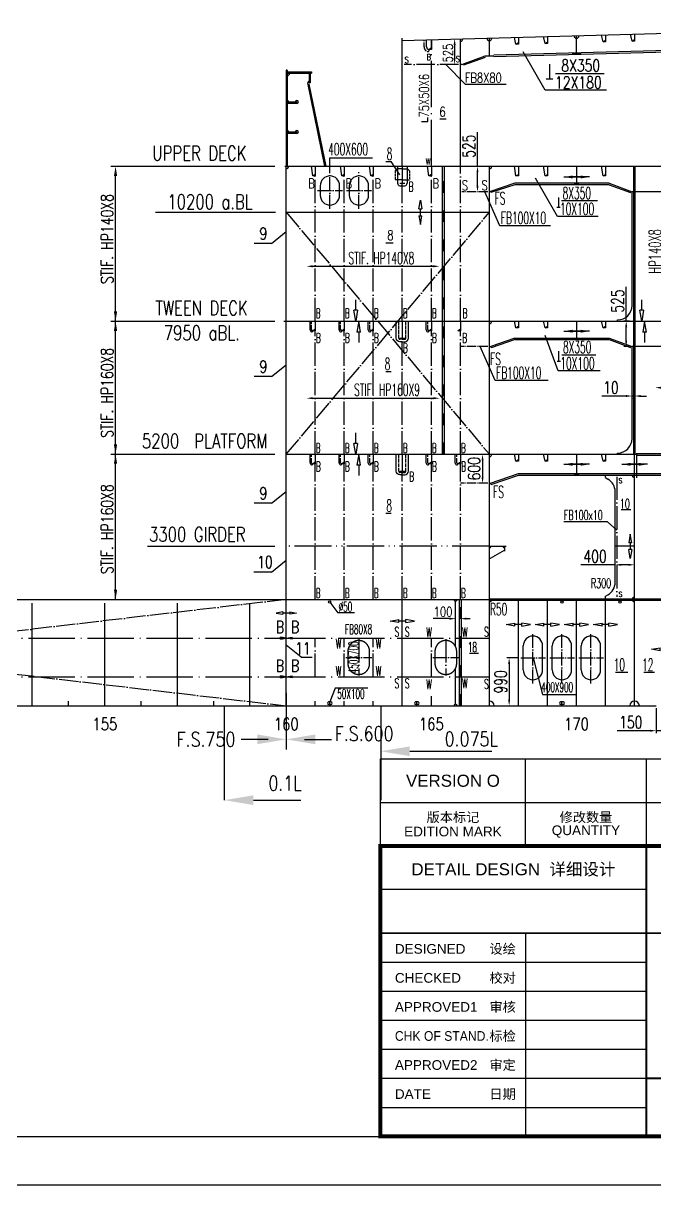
# Model space of a CAD drawing. Extents: x 373818 to 564480, y 322172 to 634257.
# Drawn here: x 537409 to 550466, y 356299 to 380303 of the extents above; entities that cross this region are included whole.
import ezdxf
from ezdxf.enums import TextEntityAlignment as Align

# ---------------------------------------------------------------- set-up
doc = ezdxf.new("R2010")
doc.units = 0
doc.header["$LTSCALE"] = 40
doc.header["$MEASUREMENT"] = 0
for name, pattern in [('ACAD_ISO02W100', [15, 12, -3]), ('ACAD_ISO03W100', [30, 12, -18]), ('ACAD_ISO04W100', [30.5, 24, -3, 0.5, -3]), ('ACAD_ISO05W100', [34, 24, -3, 0.5, -3, 0.5, -3]), ('CENTER110', [12.2, 10, -1, 0.2, -1])]:
    doc.linetypes.add(name, pattern=pattern)
doc.layers.get('0').update_dxf_attribs({"linetype": 'CONTINUOUS'})
doc.layers.get('DEFPOINTS').update_dxf_attribs({"linetype": 'CONTINUOUS'})
for name, color, linetype in [('03CENTER', 3, 'CENTER110'), ('11', 7, 'CONTINUOUS'), ('13DIMENSION', 9, 'CONTINUOUS'), ('BT_ENG', 7, 'CONTINUOUS'), ('C-CEN', 4, 'ACAD_ISO04W100'), ('C-CON', 4, 'CONTINUOUS'), ('C-DAS', 4, 'ACAD_ISO02W100'), ('CON-SIGN', 5, 'CONTINUOUS'), ('FRAME', 7, 'CONTINUOUS'), ('TEXT', 9, 'CONTINUOUS'), ('TEXT-ENG', 7, 'CONTINUOUS'), ('Y-CON', 2, 'CONTINUOUS'), ('Y-H', 2, 'ACAD_ISO03W100'), ('Y-PH', 2, 'ACAD_ISO05W100')]:
    doc.layers.add(name, color=color, linetype=linetype)
doc.styles.add('ROMANS', font='romans.shx', dxfattribs={"width": 0.75, "height": 250, "bigfont": 'hzdx.shx'})
doc.styles.add('SWISS721LIGHTBT', font='swissl.ttf')
doc.dimstyles.new('DM-50', dxfattribs={"dimscale": 50, "dimtxt": 1, "dimasz": 2.5, "dimexe": 1, "dimexo": 1, "dimgap": 1, "dimtad": 1, "dimdec": 0, "dimdsep": 46, "dimtxsty": 'ROMANS', "dimblk1": 'CLOSEDBLANK', "dimblk2": 'CLOSEDBLANK', "dimcen": 0, "dimclrd": 1, "dimclre": 1, "dimclrt": 1, "dimadec": 0, "dimazin": 0, "dimtfac": 1, "dimtdec": 0, "dimtmove": 0, "dimatfit": 3, "dimldrblk": 'CLOSEDBLANK', "dimfxl": 0, "dimtolj": 1, "dimarcsym": 0})

# ---------------------------------------------------------------- blocks, each defined once
blk = doc.blocks.new('TITLE3')
for p, q in [((-12500, 5100), (-18000, 5100)), ((0, 5100), (-5500, 5100)), ((-15000, 4200), (-15000, 0)), ((-18000, 3600), (-12500, 3600)), ((0, 3300), (-5500, 3300)), ((-18000, 3000), (-12500, 3000)), ((-18000, 2400), (-12500, 2400)), ((-18000, 1800), (-12500, 1800)), ((0, 1800), (-5500, 1800)), ((-18000, 1200), (-12500, 1200)), ((-5500, 0), (-5500, 1200)), ((-18000, 600), (-12500, 600))]:
    blk.add_line(p, q)
at = {"const_width": 80}
blk.add_lwpolyline([(-18000, 0), (0, 0), (0, 6000), (-18000, 6000)], close=True, dxfattribs=at)
at = {"const_width": 40}
for points in [[(-12500, 6000), (-12500, 0)], [(-5500, 6000), (-5500, 0)], [(-18000, 4200), (0, 4200)], [(-5500, 2400), (0, 2400)], [(-12500, 1200), (0, 1200)]]:
    blk.add_lwpolyline(points, dxfattribs=at)
blk = doc.blocks.new('*D181')
at = {"color": 1, "linetype": 'ByBlock', "transparency": 16777216}
for p, q in [((580395, 367732), (580395, 367219)), ((580545, 367732), (580545, 367219)), ((580270, 367269), (579590, 367269)), ((580545, 367269), (580395, 367269)), ((580670, 367269), (580795, 367269))]:
    blk.add_line(p, q, dxfattribs=at)
for points in [[(580270, 367290), (580270, 367248), (580395, 367269)], [(580670, 367290), (580670, 367248), (580545, 367269)]]:
    blk.add_solid(points, dxfattribs=at)
at = {"layer": 'DEFPOINTS', "color": 0, "linetype": 'ByBlock', "transparency": 16777216}
for p in [(580395, 367782), (580545, 367782), (580395, 367269)]:
    blk.add_point(p, dxfattribs=at)
at = {"color": 1, "linetype": 'ByBlock', "transparency": 16777216, "insert": (579868, 367444), "char_height": 250, "attachment_point": 5, "style": 'ROMANS'}
blk.add_mtext('\\A1;150', dxfattribs=at)
blk = doc.blocks.new('_CLOSEDBLANK')
at = {"color": 0, "linetype": 'ByBlock'}
for p, q in [((-1, 0.17), (0, 0)), ((-1, 0.17), (-1, -0.17)), ((0, 0), (-1, -0.17))]:
    blk.add_line(p, q, dxfattribs=at)
blk = doc.blocks.new('*D186')
at = {"color": 1, "linetype": 'ByBlock', "transparency": 16777216}
for p, q in [((579773, 375732), (579773, 376439)), ((579845, 375732), (579723, 375732)), ((579773, 375332), (579773, 375607)), ((579845, 375207), (579723, 375207))]:
    blk.add_line(p, q, dxfattribs=at)
for points in [[(579752, 375607), (579794, 375607), (579773, 375732)], [(579752, 375332), (579794, 375332), (579773, 375207)]]:
    blk.add_solid(points, dxfattribs=at)
at = {"layer": 'DEFPOINTS', "color": 0, "linetype": 'ByBlock', "transparency": 16777216}
for p in [(579773, 375732), (579895, 375732), (579895, 375207)]:
    blk.add_point(p, dxfattribs=at)
at = {"color": 1, "linetype": 'ByBlock', "transparency": 16777216, "insert": (579598, 376148), "char_height": 250, "attachment_point": 5, "rotation": 90, "style": 'ROMANS'}
blk.add_mtext('\\A1;525', dxfattribs=at)
blk = doc.blocks.new('A$C54306D43')
at = {"layer": 'Y-CON'}
for p, q in [((50, 365), (50, 0)), ((0, 0), (100, 0))]:
    blk.add_line(p, q, dxfattribs=at)
blk = doc.blocks.new('*D182')
at = {"color": 1, "linetype": 'ByBlock', "transparency": 16777216}
for p, q in [((579770, 374185), (579268, 374185)), ((579945, 374185), (579895, 374185)), ((579895, 374138), (579895, 374135)), ((579945, 374138), (579945, 374135)), ((580070, 374185), (580195, 374185))]:
    blk.add_line(p, q, dxfattribs=at)
for points in [[(579770, 374206), (579770, 374165), (579895, 374185)], [(580070, 374206), (580070, 374165), (579945, 374185)]]:
    blk.add_solid(points, dxfattribs=at)
at = {"layer": 'DEFPOINTS', "color": 0, "linetype": 'ByBlock', "transparency": 16777216}
for p in [(579895, 374188), (579895, 374185), (579945, 374188)]:
    blk.add_point(p, dxfattribs=at)
at = {"color": 1, "linetype": 'ByBlock', "transparency": 16777216, "insert": (579457, 374360), "char_height": 250, "attachment_point": 5, "style": 'ROMANS'}
blk.add_mtext('\\A1;10', dxfattribs=at)

msp = doc.modelspace()

# ---------------------------------------------------------------- linework, layer by layer
for p, q in [((547596.41, 379870.94), (547566.41, 380010.94)), ((548196.41, 379887.16), (548166.41, 380027.16)), ((549396.41, 379919.59), (549366.41, 380059.59)), ((549996.41, 379935.81), (549966.41, 380075.81)), ((545746.41, 379812.29), (545746.41, 379959.59)), ((547136.41, 379646.97), (557008.64, 379910.92)), ((547136.41, 379616.96), (556999.65, 379880.79)), ((546476.41, 379453.51), (546956.41, 379627.16)), ((546517.83, 379441.91), (546964.92, 379603.65)), ((548200.83, 378918.83), (547744.9, 379711.2)), ((546146.41, 379453.51), (546545.66, 379044.67)), ((546476.41, 379453.51), (546446.41, 379453.51)), ((546509.33, 379465.42), (546517.83, 379441.91)), ((548411.17, 379267.53), (549419.68, 379267.53)), ((546545.66, 379044.67), (547396.04, 379044.67)), ((549470.01, 378918.83), (548200.83, 378918.83)), ((546022.45, 378327.7), (546149.52, 378327.7)), ((543396.41, 377146.08), (543366.41, 377346.08)), ((543750.04, 377522.78), (544632.12, 377522.78)), ((543750.04, 377225.08), (543750.04, 377522.78)), ((543996.41, 377146.08), (543966.41, 377346.08)), ((544596.41, 377146.08), (544566.41, 377346.08)), ((544908.44, 377448.02), (545018.44, 377448.02)), ((545796.41, 377146.08), (545766.41, 377346.08)), ((547596.41, 377146.08), (547566.41, 377346.08)), ((548196.41, 377146.08), (548166.41, 377346.08)), ((549396.41, 377146.08), (549366.41, 377346.08)), ((545096.41, 377256.08), (545136.41, 377296.08)), ((545396.41, 377256.08), (545356.41, 377296.08)), ((546076.41, 371396.08), (546076.41, 377331.08)), ((546116.41, 371396.08), (546116.41, 377331.08)), ((548457.57, 376312.2), (548001.63, 377099.14)), ((548583.91, 377126.08), (548952.08, 377126.08)), ((549116.45, 377126.08), (548748.28, 377126.08)), ((547571.41, 376996.08), (547046.41, 376821.08)), ((547571.41, 376966.08), (547079.24, 376802.02)), ((549521.41, 376996.08), (547571.41, 376996.08)), ((549521.41, 376996.08), (549996.41, 376821.08)), ((549521.41, 376966.08), (549963.58, 376802.02)), ((548533.96, 376638.55), (549283.43, 376638.55)), ((549292.11, 376312.2), (548457.57, 376312.2)), ((542539.77, 375749.95), (542846.7, 375996.08)), ((542539.77, 375749.95), (542179.87, 375749.95)), ((544908.44, 375765.93), (545055.67, 375765.93)), ((543341.41, 373964.16), (543341.41, 374146.08)), ((543941.41, 373964.16), (543941.41, 374146.08)), ((544541.41, 373964.16), (544541.41, 374146.08)), ((545741.41, 373964.16), (545741.41, 374146.08)), ((547596.41, 374006.08), (547566.41, 374146.08)), ((548196.41, 374006.08), (548166.41, 374146.08)), ((549396.41, 374006.08), (549366.41, 374146.08)), ((547571.41, 373796.08), (547076.41, 373621.08)), ((547575.91, 373766.08), (547085.22, 373592.4)), ((547571.41, 373796.08), (549521.41, 373796.08)), ((547575.91, 373766.08), (549521.41, 373766.08)), ((548464.84, 373121.53), (548198.97, 373851.04)), ((548583.91, 373938.58), (548952.08, 373938.58)), ((549116.45, 373938.58), (548748.28, 373938.58)), ((549521.41, 373796.08), (549996.41, 373621.08)), ((549521.41, 373766.08), (549963.58, 373602.02)), ((547046.41, 373621.08), (547076.41, 373621.08)), ((547076.41, 373621.08), (547085.22, 373592.4)), ((548542.95, 373452.39), (549249.18, 373452.39)), ((542539.77, 372999.95), (542846.7, 373246.08)), ((544902.95, 373105.83), (545012.95, 373105.83)), ((549338.77, 373121.53), (548464.84, 373121.53)), ((542539.77, 372999.95), (542179.87, 372999.95)), ((543341.41, 371214.16), (543341.41, 371396.08)), ((543941.41, 371214.16), (543941.41, 371396.08)), ((544541.41, 371214.16), (544541.41, 371396.08)), ((545741.41, 371214.16), (545741.41, 371396.08)), ((546341.41, 371214.16), (546341.41, 371396.08)), ((547596.41, 371256.08), (547566.41, 371396.08)), ((548196.41, 371256.08), (548166.41, 371396.08)), ((549396.41, 371256.08), (549366.41, 371396.08)), ((550081.41, 371413.58), (550630.41, 371413.58)), ((550081.41, 371378.58), (550630.41, 371378.58)), ((548583.91, 371188.58), (548952.08, 371188.58)), ((549116.45, 371188.58), (548748.28, 371188.58)), ((549783.91, 371188.58), (550152.08, 371188.58)), ((550316.45, 371188.58), (549948.28, 371188.58)), ((547646.41, 370996.08), (553046.41, 370996.08)), ((547651.48, 370966.08), (553041.54, 370966.08)), ((542539.77, 370382.1), (542846.7, 370628.23)), ((542539.77, 370382.1), (542179.87, 370382.1)), ((544902.95, 370178.4), (545012.95, 370178.4)), ((542539.48, 368961.13), (542846.41, 369207.25)), ((542539.48, 368961.13), (542179.58, 368961.13)), ((546426.41, 366196.08), (546426.41, 368396.08)), ((546466.41, 366196.08), (546466.41, 368396.08)), ((547046.41, 368408.58), (550746.41, 368408.58)), ((547046.41, 368383.58), (550746.41, 368383.58)), ((543153.34, 367204.89), (542846.41, 367451.01)), ((543153.34, 367204.89), (543384.3, 367204.89)), ((547951.71, 367187.54), (548146.68, 366427.93)), ((549653.53, 366889.27), (549905.59, 366889.27)), ((550241.47, 366889.27), (550459.72, 366889.27)), ((539096.41, 366196.08), (539096.41, 366396.08)), ((542846.41, 366465.15), (542846.41, 365292.23)), ((542846.41, 366196.08), (542846.41, 366396.08)), ((548146.68, 366427.93), (548846.41, 366427.93)), ((548846.41, 366196.08), (548846.41, 366396.08)), ((537596.41, 366196.08), (537596.41, 366296.08)), ((538346.41, 366196.08), (538346.41, 366296.08)), ((539846.41, 366196.08), (539846.41, 366296.08)), ((540596.41, 366196.08), (540596.41, 366296.08)), ((541346.41, 366196.08), (541346.41, 366296.08)), ((541566.31, 366196.08), (541566.31, 364247.08)), ((542096.41, 366196.08), (542096.41, 366296.08)), ((543446.41, 366196.08), (543446.41, 366296.08)), ((543746.31, 366196.08), (543746.31, 366296.08)), ((544798.84, 366196.08), (544798.84, 364247.08)), ((545546.31, 366196.08), (545546.31, 366296.08)), ((547046.41, 366196.08), (547046.41, 366296.08)), ((547646.41, 366196.08), (547646.41, 366296.08)), ((548246.41, 366196.08), (548246.41, 366296.08)), ((548546.31, 366196.08), (548546.31, 366296.08)), ((549446.41, 366196.08), (549446.41, 366296.08)), ((550046.41, 366196.08), (550046.41, 366296.08)), ((544792.4, 365099.4), (562792.4, 365099.4)), ((544792.4, 363299.4), (544792.4, 365099.4)), ((547792.4, 363299.4), (547792.4, 365099.4)), ((550292.4, 363299.4), (550292.4, 365099.4)), ((544792.4, 364199.4), (562792.4, 364199.4))]:
    msp.add_line(p, q)
at = {"color": 1, "linetype": 'ByBlock'}
for p, q in [((546327.64, 379853.51), (546327.64, 379578.51)), ((546799.96, 377346.08), (546799.96, 378053.22)), ((539317.24, 368396.08), (539317.24, 377146.08)), ((546799.96, 376946.08), (546799.96, 377221.08)), ((546904.83, 371271.08), (546904.83, 370921.08)), ((549646.41, 369111.13), (548939.27, 369111.13)), ((549921.41, 369111.13), (549771.41, 369111.13)), ((547645.74, 367187.54), (547404.32, 367187.54)), ((547454.32, 367062.54), (547454.32, 366321.08))]:
    msp.add_line(p, q, dxfattribs=at)
at = {"ltscale": 0.3}
for p, q in [((545197.89, 377171.73), (545018.44, 377448.02)), ((545146.41, 377346.08), (545146.41, 376996.08)), ((545346.41, 377346.08), (545346.41, 376996.08)), ((545246.41, 377296.08), (545136.41, 377296.08)), ((545246.41, 377296.08), (545356.41, 377296.08)), ((545246.41, 377066.08), (545146.41, 377066.08)), ((545196.41, 376946.08), (545296.41, 376946.08)), ((545246.41, 377066.08), (545346.41, 377066.08)), ((547262.18, 376116.73), (546953.94, 376821.08)), ((547079.24, 376802.02), (547070.24, 376829.02)), ((549963.58, 376802.02), (549972.58, 376829.02)), ((548311.44, 376116.73), (547262.18, 376116.73)), ((547163.56, 372916.73), (546855.32, 373621.08)), ((549963.58, 373602.02), (549972.58, 373629.02)), ((548258.04, 372916.73), (547163.56, 372916.73)), ((549485.28, 370000.87), (548584.44, 370000.87)), ((543746.41, 368341.08), (543915.3, 368121.06)), ((546346.41, 367426.14), (546346.41, 368361.08)), ((546346.41, 366231.08), (546346.41, 366966.01))]:
    msp.add_line(p, q, dxfattribs=at)
at = {"lineweight": -2, "ltscale": 0.5}
for p, q in [((550033.41, 371396.08), (550033.41, 377346.08)), ((550059.41, 371396.08), (550059.41, 377346.08)), ((551309.41, 376821.08), (549996.41, 376821.08)), ((549996.41, 374471.08), (549996.41, 376821.08)), ((549696.41, 374146.08), (549696.41, 374171.08)), ((549696.41, 374171.08), (549696.41, 374171.08)), ((551309.41, 373621.08), (549996.41, 373621.08)), ((549996.41, 371721.08), (549996.41, 373621.08)), ((549696.41, 371396.08), (549696.41, 371421.08)), ((549696.41, 371421.08), (549696.41, 371421.08)), ((547071.41, 370796.08), (547646.41, 370996.08)), ((547081.27, 370767.74), (547651.48, 370966.08)), ((549446.41, 370912.96), (549446.41, 370966.08)), ((547046.41, 370796.08), (547071.41, 370796.08)), ((547081.27, 370767.74), (547071.41, 370796.08)), ((549681.41, 369828.56), (549485.28, 370000.87)), ((547046.41, 369246.08), (547071.41, 369246.08)), ((547071.41, 369246.08), (547361.41, 369411.08))]:
    msp.add_line(p, q, dxfattribs=at)
at = {"color": 7, "linetype": 'ACAD_ISO04W100', "ltscale": 0.3}
for p, q in [((543750.04, 376469.66), (543750.04, 377225.08)), ((544350.04, 376469.66), (544350.04, 377225.08)), ((543494.07, 376846.08), (544006.01, 376846.08)), ((544094.07, 376846.08), (544606.01, 376846.08)), ((547946.41, 366661.12), (547946.41, 367716.54)), ((548546.41, 366661.12), (548546.41, 367716.54)), ((549146.41, 366661.12), (549146.41, 367716.54)), ((547695.74, 367187.54), (548207.69, 367187.54)), ((548295.74, 367187.54), (548807.69, 367187.54)), ((548895.74, 367187.54), (549407.69, 367187.54))]:
    msp.add_line(p, q, dxfattribs=at)
at = {"color": 3}
for p, q in [((545619.33, 376324.05), (545619.33, 376466.99)), ((549957.77, 369567.55), (549957.77, 369424.61)), ((545317.88, 367949.24), (545174.94, 367949.24)), ((547717.88, 367874.74), (547574.94, 367874.74)), ((548317.88, 367874.74), (548174.94, 367874.74)), ((548917.88, 367874.74), (548774.94, 367874.74)), ((549517.88, 367874.74), (549374.94, 367874.74))]:
    msp.add_line(p, q, dxfattribs=at)
at = {"color": 1}
for p, q in [((543390.54, 375279.84), (545890.26, 375279.84)), ((543390.54, 372553.76), (545890.26, 372553.76))]:
    msp.add_line(p, q, dxfattribs=at)
at = {"lineweight": -2}
msp.add_line((549772.38, 370257.39), (549967.22, 370257.39), dxfattribs=at)
at = {"color": 7, "linetype": 'ByBlock', "ltscale": 0.5}
for p, q in [((546221.41, 367998.25), (545885.91, 367998.25)), ((546571.41, 367998.25), (546647.49, 367998.25))]:
    msp.add_line(p, q, dxfattribs=at)
at = {"color": 7, "linetype": 'Continuous'}
for p, q in [((547746.41, 366937.54), (547746.41, 367437.54)), ((548146.41, 366937.54), (548146.41, 367437.54)), ((548346.41, 366937.54), (548346.41, 367437.54)), ((548746.41, 366937.54), (548746.41, 367437.54)), ((548946.41, 366937.54), (548946.41, 367437.54)), ((549346.41, 366937.54), (549346.41, 367437.54))]:
    msp.add_line(p, q, dxfattribs=at)
at = {"color": 0, "linetype": 'ByBlock'}
for p, q in [((545398.84, 365257.91), (547093.66, 365257.91)), ((542166.31, 364247.08), (543144.69, 364247.08))]:
    msp.add_line(p, q, dxfattribs=at)
at = {"color": 2}
msp.add_line((417692.4, 357299.4), (562792.4, 357299.4), dxfattribs=at)
at = {"color": 7, "linetype": 'Continuous'}
for points in [[(543550.04, 376946.08), (543550.04, 376746.08, 1), (543950.04, 376746.08), (543950.04, 376946.08, 1)], [(544150.04, 376946.08), (544150.04, 376746.08, 1), (544550.04, 376746.08), (544550.04, 376946.08, 1)]]:
    msp.add_lwpolyline(points, format="xyb", close=True, dxfattribs=at)
for points, format in [([(548583.91, 377126.08, 0, 60, 0), (548765.29, 377126.08, 60, 60, 0)], "xyseb"), ([(549116.45, 377126.08, 0, 60, 0), (548935.08, 377126.08, 60, 60, 0)], "xyseb"), ([(545246.41, 373721.08), (545196.41, 373721.08, -0.41421356), (545121.41, 373796.08), (545121.41, 374146.08)], "xyb"), ([(545246.41, 373721.08), (545296.41, 373721.08, 0.41421356), (545371.41, 373796.08), (545371.41, 374146.08)], "xyb"), ([(548583.91, 373938.58, 0, 60, 0), (548765.29, 373938.58, 60, 60, 0)], "xyseb"), ([(549116.45, 373938.58, 0, 60, 0), (548935.08, 373938.58, 60, 60, 0)], "xyseb"), ([(545246.41, 370971.08), (545196.41, 370971.08, -0.41421356), (545121.41, 371046.08), (545121.41, 371396.08)], "xyb"), ([(545246.41, 370971.08), (545296.41, 370971.08, 0.41421356), (545371.41, 371046.08), (545371.41, 371396.08)], "xyb"), ([(548583.91, 371188.58, 0, 60, 0), (548765.29, 371188.58, 60, 60, 0)], "xyseb"), ([(549116.45, 371188.58, 0, 60, 0), (548935.08, 371188.58, 60, 60, 0)], "xyseb"), ([(549783.91, 371188.58, 0, 60, 0), (549965.29, 371188.58, 60, 60, 0)], "xyseb"), ([(550316.45, 371188.58, 0, 60, 0), (550135.08, 371188.58, 60, 60, 0)], "xyseb")]:
    msp.add_lwpolyline(points, format=format)
msp.add_lwpolyline([(549521.41, 376966.08), (547571.41, 376966.08)])
at = {"color": 3}
for points in [[(544284.49, 374370.51), (544284.49, 374587.37)], [(550194.69, 374370.51), (550194.69, 374587.37)], [(544345.35, 373921.08), (544345.35, 373704.78)], [(550255.56, 373921.08), (550255.56, 373704.78)], [(544284.49, 371620.51), (544284.49, 371837.37)], [(544345.35, 371171.08), (544345.35, 370954.78)]]:
    msp.add_lwpolyline(points, dxfattribs=at)
at = {"lineweight": -2}
msp.add_lwpolyline([(550471.41, 372771.08, 0, 40, 0), (550592.33, 372771.08, 40, 40, 0)], format="xyseb", dxfattribs=at)
for centre, radius, start, end in [((546446.41, 379978.51), 50, 270, 1.548158), ((547046.41, 379994.61), 50, 178.451842, 270), ((547046.41, 379994.61), 50, 270, 1.548158), ((548846.41, 380043.37), 50, 178.451842, 270), ((548846.41, 380043.37), 50, 270, 1.548158), ((545796.41, 379812.29), 50, 180, 270), ((545296.41, 376996.08), 50, 270, 0), ((543391.41, 373964.16), 50, 180, 220.300494), ((543372.35, 373947.99), 25, 220.300494, 355.621629), ((543396.41, 373971.08), 25, 180, 270), ((543991.41, 373964.16), 50, 180, 220.300494), ((543972.35, 373947.99), 25, 220.300494, 355.621629), ((543996.41, 373971.08), 25, 180, 270), ((544591.41, 373964.16), 50, 180, 220.300494), ((544572.35, 373947.99), 25, 220.300494, 355.621629), ((544596.41, 373971.08), 25, 180, 270), ((545791.41, 373964.16), 50, 180, 220.300494), ((545772.35, 373947.99), 25, 220.300494, 355.621629), ((545796.41, 373971.08), 25, 180, 270), ((547046.41, 371396.08), 50, 270, 0), ((543391.41, 371214.16), 50, 180, 220.300494), ((543372.35, 371197.99), 25, 220.300494, 355.621629), ((543396.41, 371221.08), 25, 180, 270), ((543991.41, 371214.16), 50, 180, 220.300494), ((543972.35, 371197.99), 25, 220.300494, 355.621629), ((543996.41, 371221.08), 25, 180, 270), ((544591.41, 371214.16), 50, 180, 220.300494), ((544572.35, 371197.99), 25, 220.300494, 355.621629), ((544596.41, 371221.08), 25, 180, 270), ((545791.41, 371214.16), 50, 180, 220.300494), ((545772.35, 371197.99), 25, 220.300494, 355.621629), ((545796.41, 371221.08), 25, 180, 270), ((546391.41, 371214.16), 50, 180, 220.300494), ((546372.35, 371197.99), 25, 220.300494, 355.621629), ((546396.41, 371221.08), 25, 180, 270), ((550046.41, 370966.08), 50, 180, 270)]:
    msp.add_arc(centre, radius, start, end)
at = {"ltscale": 0.3}
for centre, radius, start, end in [((547046.41, 377346.08), 50, 270, 0), ((545196.41, 376996.08), 50, 180, 270), ((546346.41, 368396.08), 35, 180, 0), ((547046.41, 368396.08), 50, 270, 345.522488), ((546346.41, 366196.08), 35, 0, 180), ((547046.41, 366196.08), 100, 0, 90)]:
    msp.add_arc(centre, radius, start, end, dxfattribs=at)
at = {"lineweight": -2, "ltscale": 0.5}
for centre, radius, start, end in [((549696.41, 374471.08), 300, 270, 360), ((547046.41, 374146.08), 50, 270, 0), ((549696.41, 371721.08), 300, 270, 360), ((547046.41, 369496.08), 35, 270, 0), ((547361.41, 369496.08), 35, 180, 270), ((550046.41, 368396.27), 50, 90, 165.746117), ((550046.41, 368396.27), 50, 194.701367, 270), ((550046.41, 366195.81), 100, 0.150562, 179.849438)]:
    msp.add_arc(centre, radius, start, end, dxfattribs=at)
at = {"color": 7, "linetype": 'Continuous'}
for centre, start, end in [((547946.41, 367437.54), 0, 180), ((548546.41, 367437.54), 0, 180), ((549146.41, 367437.54), 0, 180), ((547946.41, 366937.54), 180, 0), ((548546.41, 366937.54), 180, 0), ((549146.41, 366937.54), 180, 0)]:
    msp.add_arc(centre, 200, start, end, dxfattribs=at)
at = {"color": 1, "linetype": 'ByBlock'}
for points in [[(546306.81, 379853.51), (546348.48, 379853.51), (546327.64, 379978.51)], [(546306.81, 379578.51), (546348.48, 379578.51), (546327.64, 379453.51)], [(539283.91, 377146.08), (539350.58, 377146.08), (539317.24, 377346.08)], [(546779.13, 377221.08), (546820.8, 377221.08), (546799.96, 377346.08)], [(546779.13, 376946.08), (546820.8, 376946.08), (546799.96, 376821.08)], [(539283.91, 374346.08), (539350.58, 374346.08), (539317.24, 374146.08)], [(539283.91, 373946.08), (539350.58, 373946.08), (539317.24, 374146.08)], [(539283.91, 371598.08), (539350.58, 371598.08), (539317.24, 371398.08)], [(539283.91, 371198.08), (539350.58, 371198.08), (539317.24, 371398.08)], [(546884, 371271.08), (546925.66, 371271.08), (546904.83, 371396.08)], [(546884, 370921.08), (546925.66, 370921.08), (546904.83, 370796.08)], [(549771.41, 369131.97), (549771.41, 369090.3), (549646.41, 369111.13)], [(549921.41, 369131.97), (549921.41, 369090.3), (550046.41, 369111.13)], [(539283.91, 368596.08), (539350.58, 368596.08), (539317.24, 368396.08)], [(547433.49, 367062.54), (547475.15, 367062.54), (547454.32, 367187.54)], [(547433.49, 366321.08), (547475.15, 366321.08), (547454.32, 366196.08)]]:
    msp.add_solid(points, dxfattribs=at)
at = {"color": 1}
for points in [[(543390.54, 375300.67), (543390.54, 375259.01), (543265.54, 375279.84)], [(545890.26, 375300.67), (545890.26, 375259.01), (546015.26, 375279.84)], [(543390.54, 372574.6), (543390.54, 372532.93), (543265.54, 372553.76)], [(545890.26, 372574.6), (545890.26, 372532.93), (546015.26, 372553.76)]]:
    msp.add_solid(points, dxfattribs=at)
at = {"color": 7, "linetype": 'ByBlock', "ltscale": 0.5}
for points in [[(546221.41, 368019.08), (546221.41, 367977.42), (546346.41, 367998.25)], [(546571.41, 368019.08), (546571.41, 367977.42), (546446.41, 367998.25)]]:
    msp.add_solid(points, dxfattribs=at)
at = {"color": 0, "linetype": 'ByBlock'}
for points in [[(542246.41, 365604.24), (542246.41, 365404.24), (542846.41, 365504.24)], [(543446.41, 365604.24), (543446.41, 365404.24), (542846.41, 365504.24)], [(545398.84, 365357.91), (545398.84, 365157.91), (544798.84, 365257.91)], [(542166.31, 364347.08), (542166.31, 364147.08), (541566.31, 364247.08)]]:
    msp.add_solid(points, dxfattribs=at)
at = {"layer": '03CENTER'}
for p, q in [((542846.41, 371396.08), (547046.41, 376396.08)), ((542846.41, 376396.08), (547046.41, 371396.08)), ((542846.41, 368396.08), (524096.41, 366196.08)), ((524096.41, 368396.08), (542846.41, 366196.08))]:
    msp.add_line(p, q, dxfattribs=at)
at = {"layer": '11', "color": 2, "linetype": 'Continuous'}
for p, q in [((545775.8, 378270.74), (545775.8, 378353.18)), ((545643.78, 378270.74), (545775.8, 378270.74))]:
    msp.add_line(p, q, dxfattribs=at)
at = {"layer": '13DIMENSION'}
for p, q in [((542471.41, 365504.24), (541911.8, 365504.24)), ((543221.41, 365504.24), (543781.02, 365504.24))]:
    msp.add_line(p, q, dxfattribs=at)
at = {"layer": 'BT_ENG'}
msp.add_line((415192.4, 356299.4), (563792.4, 356299.4), dxfattribs=at)
at = {"layer": 'C-CEN'}
for p, q in [((545846.41, 377346.08), (545846.41, 379962.29)), ((524096.41, 367596.08), (542846.41, 367596.08)), ((542696.41, 367596.08), (547046.41, 367596.08)), ((524096.41, 366796.08), (542846.41, 366796.08)), ((542696.41, 366796.08), (547046.41, 366796.08))]:
    msp.add_line(p, q, dxfattribs=at)
at = {"layer": 'C-CEN', "ltscale": 0.4}
msp.add_line((546409.06, 379453.51), (545282.93, 379453.51), dxfattribs=at)
at = {"layer": 'C-CEN', "ltscale": 0.5}
for p, q in [((546446.41, 374146.08), (546446.41, 377346.08)), ((543446.41, 374146.08), (543446.41, 377146.08)), ((544046.41, 374146.08), (544046.41, 377146.08)), ((544646.41, 374146.08), (544646.41, 377146.08)), ((545846.41, 374146.08), (545846.41, 377146.08)), ((545246.41, 374146.08), (545246.41, 376996.08)), ((543446.41, 371396.08), (543446.41, 373946.08)), ((544046.41, 371396.08), (544046.41, 373946.08)), ((544646.41, 371396.08), (544646.41, 373946.08)), ((545246.41, 371396.08), (545246.41, 373796.08)), ((545846.41, 371396.08), (545846.41, 373946.08)), ((546446.41, 371396.08), (546446.41, 373946.08)), ((543446.41, 368396.08), (543446.41, 371196.08)), ((544046.41, 368396.08), (544046.41, 371196.08)), ((544646.41, 368396.08), (544646.41, 371196.08)), ((545846.41, 368396.08), (545846.41, 371196.08)), ((546446.41, 368396.08), (546446.41, 371196.08)), ((545246.41, 368396.08), (545246.41, 371046.08)), ((549681.41, 370932.14), (549681.41, 368448.17)), ((543446.41, 366796.08), (543446.41, 367596.08)), ((544046.41, 366796.08), (544046.41, 367596.08)), ((544346.41, 367575.04), (544346.41, 366821.79)), ((544646.41, 366796.08), (544646.41, 367596.08)), ((545846.41, 366796.08), (545846.41, 367596.08)), ((546146.41, 367575.04), (546146.41, 366824.58))]:
    msp.add_line(p, q, dxfattribs=at)
at = {"layer": 'C-CEN', "ltscale": 0.2}
for p, q in [((547016.41, 376821.08), (546476.41, 376821.08)), ((547016.41, 373621.08), (546446.41, 373621.08)), ((547016.41, 370796.08), (546446.41, 370796.08))]:
    msp.add_line(p, q, dxfattribs=at)
at = {"layer": 'C-CEN', "ltscale": 0.3}
for p, q in [((544077.21, 367196.08), (544617.69, 367196.08)), ((545877.21, 367196.08), (546417.69, 367196.08))]:
    msp.add_line(p, q, dxfattribs=at)
at = {"layer": 'C-CEN', "ltscale": 0.75}
for points in [[(544570.38, 367071.08), (544570.38, 367321.08, 1), (544120.38, 367321.08), (544120.38, 367071.08, 1)], [(546370.38, 367071.08), (546370.38, 367321.08, 1), (545920.38, 367321.08), (545920.38, 367071.08, 1)]]:
    msp.add_lwpolyline(points, format="xyb", close=True, dxfattribs=at)
at = {"layer": 'C-CON'}
for p, q in [((542866.41, 379336.08), (542846.41, 379336.08)), ((542846.41, 379336.08), (542846.41, 377346.08)), ((542866.41, 379336.08), (542866.41, 377346.08)), ((542866.41, 379296.08), (543366.41, 379296.08)), ((542866.41, 379271.08), (543366.41, 379271.08)), ((543321.41, 379271.08), (543321.41, 379071.08)), ((543341.41, 379271.08), (543341.41, 379071.08)), ((543366.41, 379296.08), (543366.41, 379271.08)), ((543646.41, 377346.08), (543291.49, 379068.92)), ((543318.56, 379041.21), (543293.62, 379039.41)), ((543671.35, 377347.88), (543318.56, 379041.21)), ((543341.41, 379071.08), (543321.41, 379071.08)), ((543066.41, 378646.08), (542866.41, 378646.08)), ((543066.41, 378026.08), (542866.41, 378026.08)), ((543771.41, 366276.08), (543721.2, 366276.08)), ((543771.41, 366226.08), (543721.2, 366226.08)), ((543746.31, 366226.08), (543746.31, 366196.08)), ((545571.41, 366276.08), (545521.2, 366276.08)), ((545571.41, 366226.08), (545521.2, 366226.08)), ((545546.31, 366226.08), (545546.31, 366196.08)), ((548571.41, 366276.08), (548521.2, 366276.08)), ((548571.41, 366226.08), (548521.2, 366226.08)), ((548546.31, 366226.08), (548546.31, 366196.08))]:
    msp.add_line(p, q, dxfattribs=at)
at = {"layer": 'C-CON', "lineweight": -2}
for p, q in [((549446.41, 370912.96), (549496.41, 370884.1)), ((549646.41, 368750.37), (549646.41, 370624.29)), ((549446.41, 368461.69), (549496.41, 368490.56)), ((549446.41, 368396.08), (549446.41, 368461.69))]:
    msp.add_line(p, q, dxfattribs=at)
at = {"layer": 'C-CON'}
for centre in [(543746.41, 368341.08), (548546.41, 368341.08), (549746.41, 368341.08)]:
    msp.add_circle(centre, 25, dxfattribs=at)
for centre, radius, start, end in [((542866.41, 379271.08), 50, 270, 0), ((543321.41, 379071.08), 30, 90, 184.129913), ((542866.41, 378676.08), 30, 0, 90), ((543066.41, 378676.08), 30, 270, 180), ((542866.41, 378056.08), 30, 0, 90), ((543066.41, 378056.08), 30, 270, 180), ((542846.41, 377346.08), 50, 270, 0), ((542846.41, 377346.08), 50, 270, 0), ((543721.2, 366251.08), 25, 90, 270), ((543771.41, 366251.08), 25, 270, 90), ((545521.2, 366251.08), 25, 90, 270), ((545571.41, 366251.08), 25, 270, 90), ((548521.2, 366251.08), 25, 90, 270), ((548571.41, 366251.08), 25, 270, 90)]:
    msp.add_arc(centre, radius, start, end, dxfattribs=at)
at = {"layer": 'C-CON', "lineweight": -2}
for centre, start, end in [((549346.41, 370624.29), 0, 60), ((549346.41, 368750.37), 300, 0)]:
    msp.add_arc(centre, 300, start, end, dxfattribs=at)
at = {"layer": 'C-DAS', "ltscale": 0.2}
for p, q in [((545696.41, 379812.29), (545696.41, 379958.24)), ((543371.41, 373971.08), (543371.41, 374146.08)), ((543971.41, 373971.08), (543971.41, 374146.08)), ((544571.41, 373971.08), (544571.41, 374146.08)), ((545771.41, 373971.08), (545771.41, 374146.08)), ((543371.41, 371221.08), (543371.41, 371396.08)), ((543971.41, 371221.08), (543971.41, 371396.08)), ((544571.41, 371221.08), (544571.41, 371396.08)), ((545771.41, 371221.08), (545771.41, 371396.08)), ((546371.41, 371221.08), (546371.41, 371396.08))]:
    msp.add_line(p, q, dxfattribs=at)
at = {"layer": 'C-DAS', "ltscale": 0.1}
for p, q in [((545096.41, 377256.08), (545096.41, 377066.08)), ((545396.41, 377256.08), (545396.41, 377066.08))]:
    msp.add_line(p, q, dxfattribs=at)
at = {"layer": 'C-DAS', "ltscale": 0.05}
for p, q in [((545146.41, 377066.08), (545096.41, 377066.08)), ((545346.41, 377066.08), (545396.41, 377066.08))]:
    msp.add_line(p, q, dxfattribs=at)
at = {"layer": 'C-DAS', "ltscale": 0.15}
for points in [[(545246.41, 373771.08), (545196.41, 373771.08, -0.41421356), (545171.41, 373796.08), (545171.41, 374146.08)], [(545246.41, 373771.08), (545296.41, 373771.08, 0.41421356), (545321.41, 373796.08), (545321.41, 374146.08)], [(545246.41, 371021.08), (545196.41, 371021.08, -0.41421356), (545171.41, 371046.08), (545171.41, 371396.08)], [(545246.41, 371021.08), (545296.41, 371021.08, 0.41421356), (545321.41, 371046.08), (545321.41, 371396.08)]]:
    msp.add_lwpolyline(points, format="xyb", dxfattribs=at)
at = {"layer": 'C-DAS', "ltscale": 0.2}
msp.add_arc((545796.41, 379812.29), 100, 180, 250.528779, dxfattribs=at)
at = {"layer": 'C-DAS'}
msp.add_arc((545770.66, 379746.99), 29.95, 255.33522, 30.722112, dxfattribs=at)
at = {"layer": 'CON-SIGN', "color": 1}
msp.add_lwpolyline([(542917.18, 368113.62), (542775.65, 368113.62)], dxfattribs=at)
at = {"layer": 'DEFPOINTS', "color": 0, "linetype": 'ByBlock'}
for p in [(547046.41, 376821.08), (549646.41, 369111.13), (549646.41, 369111.13), (550046.41, 369111.13), (547695.74, 367187.54)]:
    msp.add_point(p, dxfattribs=at)
at = {"layer": 'FRAME'}
for p, q in [((542846.41, 366196.08), (542846.41, 366396.08)), ((545846.41, 366196.08), (545846.41, 366396.08)), ((548846.41, 366196.08), (548846.41, 366396.08)), ((543446.41, 366196.08), (543446.41, 366296.08)), ((544046.41, 366196.08), (544046.41, 366296.08)), ((544646.41, 366196.08), (544646.41, 366296.08)), ((545246.41, 366196.08), (545246.41, 366296.08)), ((546446.41, 366196.08), (546446.41, 366296.08)), ((547046.41, 366196.08), (547046.41, 366296.08)), ((547646.41, 366196.08), (547646.41, 366296.08)), ((548246.41, 366196.08), (548246.41, 366296.08)), ((549446.41, 366196.08), (549446.41, 366296.08)), ((550046.41, 366196.08), (550046.41, 366296.08))]:
    msp.add_line(p, q, dxfattribs=at)
at = {"layer": 'TEXT'}
for p, q in [((544260.72, 368121.06), (543915.3, 368121.06)), ((546635.01, 367285.35), (546824.05, 367285.35)), ((543860.88, 366562.57), (543746.31, 366276.08)), ((544532.37, 366562.57), (543860.88, 366562.57))]:
    msp.add_line(p, q, dxfattribs=at)
at = {"layer": 'TEXT-ENG', "color": 1}
for p, q in [((539217.42, 377346.08), (542611.17, 377346.08)), ((540144.35, 376396.08), (542623.32, 376396.08)), ((539217.42, 374146.08), (542611.17, 374146.08)), ((539217.42, 371398.08), (542611.17, 371398.08)), ((539977.18, 369496.08), (542611.17, 369496.08)), ((539977.18, 369496.08), (541699.91, 369496.08))]:
    msp.add_line(p, q, dxfattribs=at)
at = {"layer": 'Y-CON'}
for p, q in [((545246.41, 379946.08), (558488.01, 380303.09)), ((545246.41, 377346.08), (545246.41, 379996.08)), ((546446.41, 377346.08), (546446.41, 379978.51)), ((547046.41, 379629.47), (547046.41, 379994.61)), ((548846.41, 379678.24), (548846.41, 380043.37)), ((545796.41, 379762.29), (545846.41, 379802)), ((545846.41, 379762.29), (545796.41, 379762.29)), ((545846.41, 379962.29), (545846.41, 379762.29)), ((546956.41, 379627.04), (547136.41, 379631.91)), ((548756.41, 379675.81), (548936.41, 379680.67)), ((548286.25, 379459.22), (548286.25, 379155.52)), ((548217.91, 379155.52), (548354.59, 379155.52)), ((542866.41, 378676.08), (543066.41, 378676.08)), ((542866.41, 378056.08), (543066.41, 378056.08)), ((542816.41, 377346.08), (546446.41, 377346.08)), ((542846.41, 368396.08), (542846.41, 377346.08)), ((542846.41, 368396.08), (542846.41, 377346.08)), ((545246.41, 377346.08), (545246.41, 376996.08)), ((546390.62, 377346.08), (546487.67, 377346.08)), ((546487.67, 377346.08), (556342.95, 377346.08)), ((547046.41, 377346.08), (556446.65, 377346.08)), ((547046.41, 366196.08), (547046.41, 377346.08)), ((545196.41, 376996.08), (545296.41, 376996.08)), ((548474.39, 376703.04), (548474.39, 376504.7)), ((542846.41, 376396.08), (547046.41, 376396.08)), ((548440.22, 376504.7), (548508.56, 376504.7)), ((542796.41, 374146.08), (543046.41, 374146.08)), ((543046.41, 374146.08), (547046.41, 374146.08)), ((545246.41, 374146.08), (545246.41, 373796.08)), ((547046.41, 374146.08), (554510.5, 374146.08)), ((545196.41, 373796.08), (545296.41, 373796.08)), ((548481.66, 373318.39), (548481.66, 373523.74)), ((548447.49, 373318.39), (548515.83, 373318.39)), ((548481.66, 373320.24), (548481.66, 373318.39)), ((542846.41, 371396.08), (547046.41, 371396.08)), ((545246.41, 371396.08), (545246.41, 371046.08)), ((547046.41, 371396.08), (550091.41, 371396.08)), ((548846.41, 371396.08), (548846.41, 370981.08)), ((550046.41, 366195.81), (550046.41, 371396.08)), ((550091.41, 370909.3), (550091.41, 371396.08)), ((545196.41, 371046.08), (545296.41, 371046.08)), ((548796.41, 370981.08), (548896.41, 370981.08)), ((547046.41, 369496.08), (547396.41, 369496.08)), ((547361.41, 369496.08), (547361.41, 369396.08)), ((550046.41, 369496.08), (549646.41, 369496.08)), ((549681.41, 369496.08), (549681.41, 369396.08)), ((523996.41, 368396.08), (542846.41, 368396.08)), ((537596.41, 366276.08), (537596.41, 368316.08)), ((539096.41, 366276.08), (539096.41, 368316.08)), ((540596.41, 366276.08), (540596.41, 368316.08)), ((542096.41, 366276.08), (542096.41, 368316.08)), ((542696.41, 368396.08), (544646.41, 368396.08)), ((542846.41, 366196.08), (542846.41, 368396.08)), ((542846.41, 366196.08), (542846.41, 368396.08)), ((544646.41, 368396.08), (547046.41, 368396.08)), ((545246.41, 366196.08), (545246.41, 368396.08)), ((547546.41, 368396.08), (547746.41, 368396.08)), ((547646.41, 366196.08), (547646.41, 368396.08)), ((548146.41, 368396.08), (548346.41, 368396.08)), ((548246.41, 366196.08), (548246.41, 368396.08)), ((548746.41, 368396.08), (548946.41, 368396.08)), ((548846.41, 366196.08), (548846.41, 368396.08)), ((549346.41, 368396.08), (549546.41, 368396.08)), ((549346.41, 368396.08), (549546.41, 368396.08)), ((549446.41, 366196.08), (549446.41, 368396.08)), ((430947.41, 366196.08), (542846.41, 366196.08)), ((542696.41, 366196.08), (549300.42, 366196.08))]:
    msp.add_line(p, q, dxfattribs=at)
for points in [[(547646.41, 380010.94), (547646.41, 379870.94), (547596.41, 379870.94), (547646.41, 379904.4)], [(548246.41, 380027.16), (548246.41, 379887.16), (548196.41, 379887.16), (548246.41, 379920.61)], [(549446.41, 380059.59), (549446.41, 379919.59), (549396.41, 379919.59), (549446.41, 379953.05)], [(550046.41, 380075.81), (550046.41, 379935.81), (549996.41, 379935.81), (550046.41, 379969.26)], [(543446.41, 377346.08), (543446.41, 377146.08), (543396.41, 377146.08), (543446.41, 377186.08)], [(544046.41, 377346.08), (544046.41, 377146.08), (543996.41, 377146.08), (544046.41, 377186.08)], [(544646.41, 377346.08), (544646.41, 377146.08), (544596.41, 377146.08), (544646.41, 377186.08)], [(545846.41, 377346.08), (545846.41, 377146.08), (545796.41, 377146.08), (545846.41, 377186.08)], [(547646.41, 377346.08), (547646.41, 377146.08), (547596.41, 377146.08), (547646.41, 377179.53)], [(548246.41, 377346.08), (548246.41, 377146.08), (548196.41, 377146.08), (548246.41, 377179.53)], [(549446.41, 377346.08), (549446.41, 377146.08), (549396.41, 377146.08), (549446.41, 377179.53)], [(543446.41, 374146.08), (543446.41, 373946.08), (543396.41, 373946.08), (543446.41, 373986.08)], [(544046.41, 374146.08), (544046.41, 373946.08), (543996.41, 373946.08), (544046.41, 373986.08)], [(544646.41, 374146.08), (544646.41, 373946.08), (544596.41, 373946.08), (544646.41, 373986.08)], [(545846.41, 374146.08), (545846.41, 373946.08), (545796.41, 373946.08), (545846.41, 373986.08)], [(546446.41, 374146.08), (546446.41, 373946.08), (546396.41, 373946.08), (546446.41, 373986.08)], [(547646.41, 374146.08), (547646.41, 374006.08), (547596.41, 374006.08), (547646.41, 374039.53)], [(548246.41, 374146.08), (548246.41, 374006.08), (548196.41, 374006.08), (548246.41, 374039.53)], [(549446.41, 374146.08), (549446.41, 374006.08), (549396.41, 374006.08), (549446.41, 374039.53)], [(543446.41, 371396.08), (543446.41, 371196.08), (543396.41, 371196.08), (543446.41, 371236.08)], [(544046.41, 371396.08), (544046.41, 371196.08), (543996.41, 371196.08), (544046.41, 371236.08)], [(544646.41, 371396.08), (544646.41, 371196.08), (544596.41, 371196.08), (544646.41, 371236.08)], [(545846.41, 371396.08), (545846.41, 371196.08), (545796.41, 371196.08), (545846.41, 371236.08)], [(546446.41, 371396.08), (546446.41, 371196.08), (546396.41, 371196.08), (546446.41, 371236.08)], [(547646.41, 371396.08), (547646.41, 371256.08), (547596.41, 371256.08), (547646.41, 371289.53)], [(548246.41, 371396.08), (548246.41, 371256.08), (548196.41, 371256.08), (548246.41, 371289.53)], [(549446.41, 371396.08), (549446.41, 371256.08), (549396.41, 371256.08), (549446.41, 371289.53)], [(542696.41, 366196.08), (544746.41, 366196.08), (547996.41, 366196.08), (550496.41, 366196.08)]]:
    msp.add_lwpolyline(points, dxfattribs=at)
at = {"layer": 'Y-H', "lineweight": -2, "ltscale": 0.5}
msp.add_line((550046.41, 371396.08), (550046.41, 377346.08), dxfattribs=at)
at = {"layer": 'Y-H', "ltscale": 0.5}
for p, q in [((546096.41, 371396.08), (546096.41, 377331.08)), ((546446.41, 366196.08), (546446.41, 368396.08)), ((546246.41, 366196.08), (546246.41, 366196.7))]:
    msp.add_line(p, q, dxfattribs=at)
at = {"layer": 'Y-PH', "ltscale": 0.8}
msp.add_line((547046.41, 369496.08), (542846.41, 369496.08), dxfattribs=at)

# ---------------------------------------------------------------- block references
for name, p in [('A$C54306D43', (548796.41, 376981.08)), ('A$C54306D43', (548796.41, 373781.08)), ('TITLE3', (562792.4, 357299.4))]:
    msp.add_blockref(name, p)
at = {"color": 3}
for p, xscale, yscale, zscale, rotation in [((545619.33, 376646.99), 180, 180, 180, 89.99999999999999), ((545619.33, 376144.05), -180, 180, 180, 89.99999999999999), ((544284.49, 374146.08), 225, 225, 225, 270), ((550194.69, 374146.08), 225, 225, 225, 270), ((544345.35, 374146.08), -225, 225, 225, 270), ((550255.56, 374146.08), -225, 225, 225, 270), ((544284.49, 371396.08), 225, 225, 225, 270), ((544345.35, 371396.08), -225, 225, 225, 270), ((549957.77, 369747.55), -180, 180, 180, 270), ((549957.77, 369244.61), 180, 180, 180, 270), ((544994.94, 367949.24), 180, 180, 180, 180), ((545497.88, 367949.24), -180, 180, 180, 180), ((547394.94, 367874.74), 180, 180, 180, 180), ((547897.88, 367874.74), -180, 180, 180, 180), ((547994.94, 367874.74), 180, 180, 180, 180), ((548497.88, 367874.74), -180, 180, 180, 180), ((548594.94, 367874.74), 180, 180, 180, 180), ((549097.88, 367874.74), -180, 180, 180, 180), ((549194.94, 367874.74), 180, 180, 180, 180), ((549697.88, 367874.74), -180, 180, 180, 180), ((542846.41, 367596.08), -120, 120, 120, 180), ((542846.41, 367596.08), 120, 120, 120, 180), ((550394.94, 367365.54), 180, 180, 180, 180), ((542846.41, 366796.08), -120, 120, 120, 180), ((542846.41, 366796.08), 120, 120, 120, 180)]:
    msp.add_blockref('_CLOSEDBLANK', p, dxfattribs=dict(at, xscale=xscale, yscale=yscale, zscale=zscale, rotation=rotation))
at = {"layer": 'CON-SIGN', "color": 1, "yscale": 140.625, "zscale": 140.625}
for p, xscale in [((542635.02, 368113.62), -140.625), ((543057.8, 368113.62), 140.625)]:
    msp.add_blockref('_CLOSEDBLANK', p, dxfattribs=dict(at, xscale=xscale))

# ---------------------------------------------------------------- texts
at = {"ltscale": 10, "style": 'ROMANS', "width": 0.75}
msp.add_text('525', height=200, rotation=90, dxfattribs=at).set_placement((546288.81, 379494.51))
at = {"style": 'ROMANS'}
for s, height, width, p in [('S', 125, 0.75, (545295.53, 379480.77)), ('B', 125, 0.75, (545750.21, 379540.35)), ('S', 125, 0.75, (546350.87, 379500.67)), ('FB8X80', 200, 0.75, (546538.15, 379075.78)), ('6', 200, 0.75, (546012.66, 378374.25)), ('400X600', 250, 0.55, (543712.69, 377573.51)), ('8', 250, 0.55, (544923.35, 377479.42)), ('W', 125, 0.75, (545730.51, 377381.93)), ('B', 200, 0.55, (545379.05, 376827.43)), ('S', 200, 0.75, (546475.33, 376853.91)), ('S', 200, 0.75, (546885.1, 376853.91)), ('8X350', 250, 0.55, (548559.22, 376666.82)), ('FS', 250, 0.55, (547153.89, 376560.32)), ('FB100X10', 250, 0.55, (547283.06, 376154.23)), ('10X100', 250, 0.55, (548506.23, 376341.22)), ('STIF. HP140X8', 250, 0.55, (544131.5, 375323.82)), ('8X350', 250, 0.55, (548566.49, 373484.99)), ('FS', 250, 0.55, (547059.65, 373240.51)), ('10X100', 250, 0.55, (548513.5, 373150.54)), ('FB100X10', 250, 0.55, (547184.43, 372954.23)), ('B', 200, 0.55, (543456.87, 371426.53)), ('B', 200, 0.55, (544056.87, 371426.53)), ('B', 200, 0.55, (544656.87, 371426.53)), ('B', 200, 0.55, (545256.87, 371426.53)), ('B', 200, 0.55, (545856.87, 371426.53)), ('B', 200, 0.55, (546459.54, 371426.53)), ('FS', 250, 0.55, (547123.16, 370493.09)), ('B', 200, 0.55, (543456.87, 368426.53)), ('B', 200, 0.55, (544056.87, 368426.53)), ('B', 200, 0.55, (544656.87, 368426.53)), ('B', 200, 0.55, (545256.87, 368426.53)), ('B', 200, 0.55, (545856.87, 368426.53)), ('B', 200, 0.55, (546459.54, 368426.53)), ('%%c50', 200, 0.55, (543928.72, 368144.53)), ('R50', 250, 0.55, (547056.78, 368068.21)), ('FB80X8', 200, 0.55, (544061.26, 367679.56)), ('S', 200, 0.55, (545086.16, 367626.88)), ('S', 200, 0.55, (545300.68, 367626.88)), ('W', 200, 0.55, (545743.11, 367613.79)), ('W', 200, 0.55, (546483.16, 367613.79)), ('S', 200, 0.55, (546937.43, 367626.88)), ('W', 200, 0.55, (543870.93, 367381.4)), ('W', 200, 0.55, (544697.9, 367381.4)), ('18', 200, 0.55, (546600.67, 367309.32)), ('W', 200, 0.55, (543870.93, 366819.22)), ('W', 200, 0.55, (544697.9, 366819.22)), ('50X100', 200, 0.55, (543900.36, 366343.51)), ('S', 200, 0.55, (545086.16, 366562.53)), ('S', 200, 0.55, (545300.68, 366562.53)), ('W', 200, 0.55, (545743.11, 366538.63)), ('W', 200, 0.55, (546483.16, 366559.21)), ('S', 200, 0.55, (546937.43, 366548.81)), ('400X900', 200, 0.55, (548118.2, 366482.27))]:
    msp.add_text(s, height=height, dxfattribs=dict(at, width=width)).set_placement(p)
for s, height, width, p in [('HP140X8', 250, 0.6, (550593.14, 375129.1)), ('450X700', 200, 0.55, (544336.69, 366868.38))]:
    msp.add_text(s, height=height, rotation=90, dxfattribs=dict(at, width=width)).set_placement(p)
at = {"lineweight": -2, "style": 'ROMANS'}
for s, height, width, p in [('B', 200, 0.55, (543456.87, 374210.23)), ('B', 200, 0.55, (544056.87, 374210.23)), ('B', 200, 0.55, (544656.87, 374210.23)), ('B', 200, 0.55, (545256.87, 374210.23)), ('B', 200, 0.55, (545856.87, 374210.23)), ('B', 200, 0.55, (546491.84, 374210.23)), ('B', 200, 0.55, (543460.68, 373700.58)), ('B', 200, 0.55, (544060.68, 373700.58)), ('B', 200, 0.55, (544660.68, 373700.58)), ('B', 200, 0.55, (545860.68, 373700.58)), ('B', 200, 0.55, (546486.3, 373700.58)), ('B', 200, 0.55, (545259.61, 373493.18)), ('8', 250, 0.55, (544881.43, 373137.23)), ('STIF. HP160X9', 250, 0.55, (544248.72, 372603.42)), ('B', 200, 0.55, (543460.68, 371042.67)), ('B', 200, 0.55, (544060.68, 371042.67)), ('B', 200, 0.55, (544660.68, 371042.67)), ('B', 200, 0.55, (545860.68, 371042.67)), ('B', 200, 0.55, (546463.35, 371042.67)), ('B', 200, 0.55, (545390.63, 370835.27)), ('S', 100, 0.75, (549719.79, 370799.1)), ('8', 250, 0.55, (544914.24, 370209.8)), ('10', 200, 0.6, (549744.45, 370272.3)), ('FB100x10', 200, 0.6, (548587.4, 370037.25)), ('R300', 200, 0.6, (549147.01, 368630.5)), ('S', 100, 0.75, (549719.79, 368452.13)), ('10', 250, 0.55, (549613.94, 366922.34)), ('12', 250, 0.55, (550201.88, 366922.34))]:
    msp.add_text(s, height=height, dxfattribs=dict(at, width=width)).set_placement(p)
at = {"style": 'ROMANS', "width": 0.8}
for s, p in [('F.S.750', (541186.8, 365504.24)), ('F.S.600', (544457.5, 365621.32)), ('0.075L', (546672.17, 365512.61)), ('0.1L', (542821.61, 364597.58))]:
    msp.add_text(s, height=300, dxfattribs=at).set_placement(p, align=Align.MIDDLE)
at = {"style": 'SWISS721LIGHTBT'}
for s, height, p in [('VERSION O', 250, (546292.4, 364649.4)), ('版本标记', 200, (546292.4, 363899.4)), ('修改数量', 200, (549042.4, 363899.4)), ('EDITION MARK', 200, (546292.4, 363599.4)), ('QUANTITY', 200, (549042.4, 363599.4)), ('DETAIL DESIGN  详细设计', 250, (547542.4, 362824.4))]:
    msp.add_text(s, height=height, dxfattribs=at).set_placement(p, align=Align.MIDDLE)
for s, p in [('DESIGNED', (545092.4, 361174.4)), ('CHECKED', (545092.4, 360574.4)), ('APPROVED1', (545092.4, 359974.4)), ('APPROVED2', (545092.4, 358774.4)), ('DATE', (545092.4, 358174.4))]:
    msp.add_text(s, height=200, dxfattribs=at).set_placement(p, align=Align.MIDDLE_LEFT)
for s, p in [('设绘', (547592.4, 361174.4)), ('校对', (547592.4, 360574.4)), ('审核', (547592.4, 359974.4)), ('标检', (547592.4, 359374.4)), ('审定', (547592.4, 358774.4)), ('日期', (547592.4, 358174.4))]:
    msp.add_text(s, height=200, dxfattribs=at).set_placement(p, align=Align.MIDDLE_RIGHT)
at = {"style": 'SWISS721LIGHTBT', "width": 0.9}
msp.add_text('CHK OF STAND.', height=200, dxfattribs=at).set_placement((545092.4, 359374.4), align=Align.MIDDLE_LEFT)
at = {"style": 'ROMANS'}
for s, insert, char_height, width, attachment_point in [('8X350', (548532.88, 379554.86), 250, 4189.5335, 1), ('12X180', (548403.5, 379204.12), 250, 4189.5335, 1), ('B', (543301.46, 377092.67), 200, 4189.5335, 1), ('B', (544071.15, 377092.67), 200, 4189.5335, 1), ('B', (544671.15, 377092.67), 200, 4189.5335, 1), ('B', (545871.15, 377092.67), 200, 4189.5335, 1), ('9', (542292.68, 376081.71), 250, 4189.5335, 1), ('8', (544936.75, 376021.3), 200, 2094.7667, 1), ('9', (542292.68, 373331.71), 250, 4189.5335, 1), ('9', (542292.68, 370713.86), 250, 4189.5335, 1), ('10', (542243.36, 369292.88), 250, 4189.5335, 1), ('B', (542631.66, 367950.55), 250, 4189.5335, 1), ('B', (542945.75, 367950.55), 250, 4189.5335, 1), ('11', (543351.09, 367505.26), 250, 4189.5335, 3), ('B', (542631.66, 367150.55), 250, 4189.5335, 1), ('B', (542945.75, 367150.55), 250, 4189.5335, 1)]:
    msp.add_mtext(s, dxfattribs=dict(at, insert=insert, char_height=char_height, width=width, attachment_point=attachment_point))
at = {"ltscale": 10, "insert": (545595.52, 378354.39), "char_height": 200, "width": 236.0835, "attachment_point": 1, "rotation": 90, "style": 'ROMANS'}
msp.add_mtext('75X50X6', dxfattribs=at)
at = {"color": 1, "linetype": 'ByBlock', "char_height": 250, "attachment_point": 5, "rotation": 90, "style": 'ROMANS'}
for s, insert in [('\\A1;525', (546624.96, 377762.15)), ('STIF. HP140X8', (539142.24, 375843.8)), ('STIF. HP160X8', (539142.24, 372665.92)), ('\\A1;600', (546729.83, 371096.08)), ('STIF. HP160X8', (539142.24, 369847.08)), ('\\A1;990', (547279.32, 366691.81))]:
    msp.add_mtext(s, dxfattribs=dict(at, insert=insert))
at = {"color": 1, "linetype": 'ByBlock', "insert": (549230.34, 369286.13), "char_height": 250, "attachment_point": 5, "style": 'ROMANS'}
msp.add_mtext('\\A1;400', dxfattribs=at)
at = {"insert": (546089.06, 368141.7), "char_height": 200, "attachment_point": 5, "style": 'ROMANS'}
msp.add_mtext('\\A1;100', dxfattribs=at)
at = {"layer": 'FRAME', "style": 'ROMANS', "width": 0.8}
for s, p in [('155', (539096.41, 365821.08)), ('160', (542846.41, 365821.08)), ('165', (545846.41, 365821.08)), ('170', (548846.41, 365821.08))]:
    msp.add_text(s, height=250, dxfattribs=at).set_placement(p, align=Align.MIDDLE)
at = {"layer": 'TEXT-ENG', "color": 1, "style": 'ROMANS', "width": 0.75}
for s, p in [('10200 a.BL', (540387.25, 376462.98)), ('7950 aBL.', (540314.84, 373754.24)), ('3300 GIRDER', (540009.09, 369591.79))]:
    msp.add_text(s, height=300, dxfattribs=at).set_placement(p)
at = {"layer": 'TEXT-ENG', "color": 1, "char_height": 300, "width": 4189.5335, "attachment_point": 1, "style": 'ROMANS'}
for s, insert in [('UPPER DECK', (540077.46, 377767.01)), ('TWEEN DECK', (540140.8, 374567.01)), ('5200  PLATFORM', (539862.81, 371819.01))]:
    msp.add_mtext(s, dxfattribs=dict(at, insert=insert))

# ---------------------------------------------------------------- dimensions: what is measured, and where the dimension line sits
at = {"lineweight": -2, "ltscale": 0.5}
dim = msp.add_linear_dim(base=(549874.13, 374146.08), p1=(549996.41, 373621.08), p2=(549996.41, 374146.08), angle=90, dimstyle='DM-50', dxfattribs=at)
dim.commit()
dim.dimension.update_dxf_attribs({"geometry": '*D186', "text_midpoint": (549699.13, 374562.15), "insert": (-29898.83, -1586.08)})
dim = msp.add_linear_dim(base=(549996.41, 372599.33), p1=(550046.41, 372601.54), p2=(549996.41, 372601.54), text='10', dimstyle='DM-50', dxfattribs=at)
dim.commit()
dim.dimension.update_dxf_attribs({"geometry": '*D182', "text_midpoint": (549558.02, 372774.33), "insert": (-29898.83, -1586.08)})
at = {"ltscale": 0.3}
dim = msp.add_linear_dim(base=(550496.41, 365683.24), p1=(550646.41, 366196.08), p2=(550496.41, 366196.08), dimstyle='DM-50', dxfattribs=at)
dim.commit()
dim.dimension.update_dxf_attribs({"geometry": '*D181', "text_midpoint": (549968.73, 365858.24), "insert": (-29898.83, -1586.08)})

doc.saveas('drawing.dxf')
